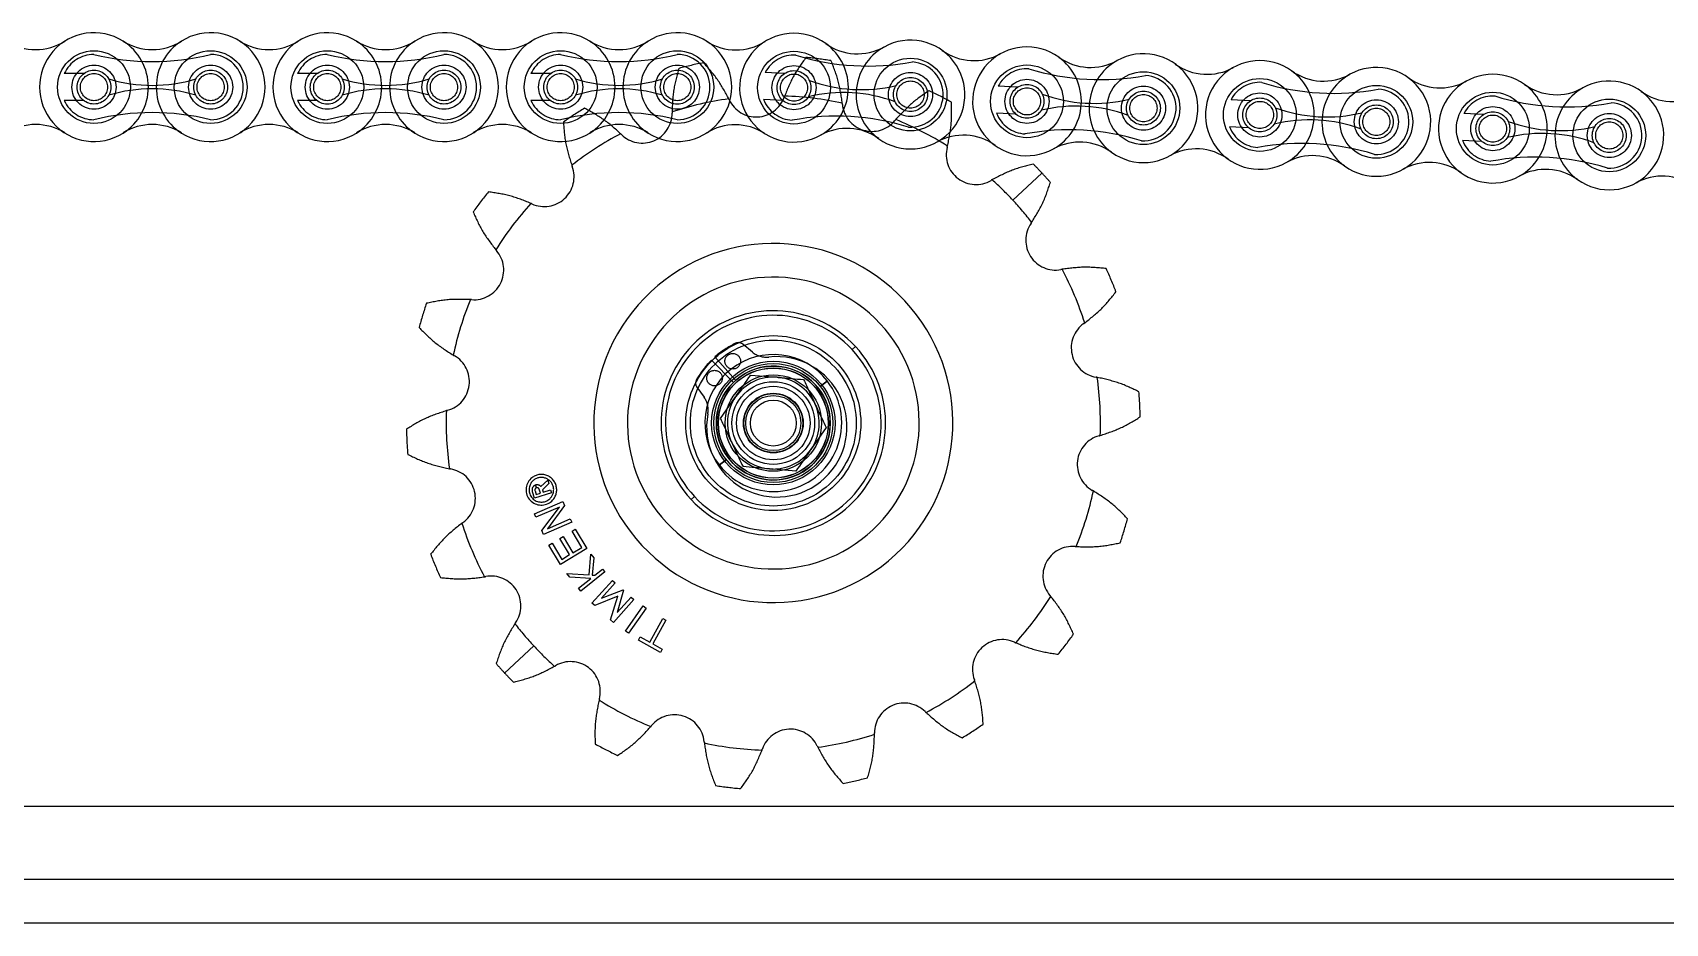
# Model space of a CAD drawing. Header units: metres. Extents: x 0 to 63075, y 0 to 44550.
# Drawn here: x 38921.4 to 39099.1, y 35022.3 to 35119.2 of the extents above; entities that cross this region are included whole.
import ezdxf

# ---------------------------------------------------------------- set-up
doc = ezdxf.new("R2010")
doc.units = ezdxf.units.M
doc.header["$LTSCALE"] = 75
doc.linetypes.add('HIDDEN2', pattern=[4.7625, 3.175, -1.5875])
for name, color, linetype in [('SDM', 7, 'Continuous'), ('SL4', 4, 'Continuous'), ('ST1', 7, 'HIDDEN2')]:
    doc.layers.add(name, color=color, linetype=linetype)

# ---------------------------------------------------------------- blocks, each defined once
blk = doc.blocks.new('A$Cf5e9a517')
at = {"layer": 'SL4'}
for p, q in [((2837.28, 1516.02), (2840.16, 1515.77)), ((2833.98, 1511.28), (2835.63, 1513.65)), ((2845.49, 1510.3), (2843.84, 1507.93)), ((2842.19, 1505.56), (2839.32, 1505.81)), ((2387.24, 1469.11), (3289.74, 1469.11)), ((3289.74, 1456.35), (2387.24, 1456.35))]:
    blk.add_line(p, q, dxfattribs=at)
for radius in [6, 3, 2.5]:
    blk.add_circle((2839.74, 1510.79), radius, dxfattribs=at)
for start, end in [(85.161, 145.161), (25.161, 85.161), (145.161, 205.161), (325.161, 25.161), (205.161, 265.161), (265.161, 325.161)]:
    blk.add_arc((2839.74, 1510.79), 5, start, end, dxfattribs=at)
for points, knots in [([(2835.63, 1513.65), (2835.67, 1513.7), (2836.23, 1514.5), (2836.78, 1515.29), (2837.28, 1516.02)], [0, 0, 0, 0, 0.070201, 1, 1, 1, 1]), ([(2840.16, 1515.77), (2840.23, 1515.77), (2841.2, 1515.68), (2842.15, 1515.6), (2843.04, 1515.53)], [0, 0, 0, 0, 0.070201, 1, 1, 1, 1]), ([(2843.04, 1515.53), (2843.14, 1515.31), (2843.54, 1514.46), (2843.95, 1513.57), (2844.26, 1512.92)], [0, 0, 0, 0, 0.257551, 1, 1, 1, 1]), ([(2844.26, 1512.92), (2844.37, 1512.68), (2844.79, 1511.79), (2845.19, 1510.93), (2845.49, 1510.3)], [0, 0, 0, 0, 0.268634, 1, 1, 1, 1]), ([(2833.98, 1511.28), (2834.09, 1511.06), (2834.49, 1510.21), (2834.9, 1509.32), (2835.21, 1508.66)], [0, 0, 0, 0, 0.257551, 1, 1, 1, 1]), ([(2835.21, 1508.66), (2835.32, 1508.43), (2835.74, 1507.54), (2836.14, 1506.68), (2836.44, 1506.05)], [0, 0, 0, 0, 0.268634, 1, 1, 1, 1]), ([(2843.84, 1507.93), (2843.8, 1507.88), (2843.25, 1507.08), (2842.7, 1506.29), (2842.19, 1505.56)], [0, 0, 0, 0, 0.070201, 1, 1, 1, 1]), ([(2839.32, 1505.81), (2839.25, 1505.81), (2838.28, 1505.9), (2837.32, 1505.98), (2836.44, 1506.05)], [0, 0, 0, 0, 0.070201, 1, 1, 1, 1])]:
    blk.add_open_spline(points, degree=3, knots=knots, dxfattribs=at)
at = {"layer": 'ST1'}
for p, q in [((2764.68, 1548.83), (2762.56, 1548.83)), ((2790.08, 1548.83), (2787.96, 1548.83)), ((2815.48, 1548.83), (2813.36, 1548.83)), ((2840.97, 1548.82), (2838.85, 1548.95)), ((2866.33, 1547.34), (2864.21, 1547.46)), ((2764.68, 1545.88), (2762.56, 1545.88)), ((2790.08, 1545.88), (2787.96, 1545.88)), ((2815.48, 1545.88), (2813.36, 1545.88)), ((2840.8, 1545.88), (2838.68, 1546)), ((2866.16, 1544.39), (2864.04, 1544.52)), ((2891.68, 1545.85), (2889.56, 1545.98)), ((2917.04, 1544.37), (2914.92, 1544.49)), ((2891.51, 1542.91), (2889.39, 1543.03)), ((2916.87, 1541.42), (2914.75, 1541.55)), ((2868.98, 1537.99), (2865.81, 1535.04)), ((2865.81, 1535.04), (2868.98, 1537.99)), ((2833.38, 1517.99), (2835.63, 1515.44)), ((2837.47, 1518.51), (2836.43, 1519.37)), ((2848.32, 1518.78), (2848.68, 1519.11)), ((2848.68, 1519.11), (2848.32, 1518.78)), ((2835.4, 1515.22), (2833.02, 1517.65)), ((2831.42, 1514.71), (2832.2, 1513.61)), ((2845.62, 1515.37), (2844.85, 1514.77)), ((2844.85, 1514.77), (2845.62, 1515.37)), ((2834.63, 1506.81), (2833.86, 1506.21)), ((2833.86, 1506.21), (2834.63, 1506.81)), ((2813.96, 1503.74), (2813.86, 1504.04)), ((2813.86, 1504.04), (2813.95, 1503.74)), ((2814.4, 1503.16), (2814.26, 1503.58)), ((2814.45, 1503.87), (2815.19, 1504.59)), ((2815.31, 1504.21), (2814.61, 1503.52)), ((2815.19, 1504.59), (2815.31, 1504.21)), ((2813.73, 1502.61), (2813.51, 1503.31)), ((2815.59, 1503.21), (2813.73, 1502.61)), ((2813.74, 1500.92), (2816.82, 1502.25)), ((2813.8, 1503.43), (2813.93, 1503.01)), ((2813.93, 1503.01), (2814.4, 1503.16)), ((2814.61, 1503.52), (2814.69, 1503.26)), ((2814.69, 1503.26), (2815.49, 1503.52)), ((2817, 1501.83), (2815.15, 1499.29)), ((2815.49, 1503.52), (2815.59, 1503.21)), ((2816.82, 1502.25), (2817, 1501.83)), ((2830.79, 1502.47), (2831.15, 1502.8)), ((2831.15, 1502.8), (2830.79, 1502.47)), ((2813.9, 1500.56), (2813.74, 1500.92)), ((2816.45, 1501.65), (2813.9, 1500.56)), ((2814.53, 1499.1), (2816.45, 1501.65)), ((2817.79, 1499.99), (2814.72, 1498.67)), ((2815.15, 1499.29), (2817.63, 1500.36)), ((2817.63, 1500.36), (2817.79, 1499.99)), ((2814.72, 1498.67), (2814.53, 1499.1)), ((2816.51, 1498.23), (2816.86, 1498.44)), ((2817.57, 1496.47), (2816.51, 1498.23)), ((2816.86, 1498.44), (2817.93, 1496.68)), ((2817.83, 1499.02), (2818.18, 1499.24)), ((2818.89, 1497.26), (2817.83, 1499.02)), ((2818.18, 1499.24), (2819.45, 1497.13)), ((2815.31, 1497.51), (2815.66, 1497.72)), ((2816.58, 1495.4), (2815.31, 1497.51)), ((2815.66, 1497.72), (2816.72, 1495.96)), ((2819.45, 1497.13), (2816.58, 1495.4)), ((2816.72, 1495.96), (2817.57, 1496.47)), ((2817.93, 1496.68), (2818.89, 1497.26)), ((2819.69, 1494.26), (2819.88, 1496.51)), ((2819.88, 1496.51), (2820.19, 1496.12)), ((2820.19, 1496.12), (2820.03, 1494.23)), ((2820.31, 1494.22), (2821.16, 1494.9)), ((2821.16, 1494.9), (2821.41, 1494.59)), ((2817.27, 1494.42), (2819.69, 1494.26)), ((2817.58, 1494.03), (2817.27, 1494.42)), ((2819.88, 1493.88), (2817.58, 1494.03)), ((2818.55, 1492.81), (2819.88, 1493.88)), ((2821.41, 1494.59), (2818.8, 1492.5)), ((2820, 1491.18), (2822.24, 1493.67)), ((2820.03, 1494.23), (2820.31, 1494.22)), ((2822.53, 1493.4), (2821.02, 1491.72)), ((2822.24, 1493.67), (2822.53, 1493.4)), ((2818.8, 1492.5), (2818.55, 1492.81)), ((2820.3, 1490.92), (2820, 1491.18)), ((2822.81, 1491.97), (2820.3, 1490.92)), ((2821.02, 1491.72), (2823.38, 1492.64)), ((2822.03, 1489.36), (2822.81, 1491.97)), ((2824.57, 1491.58), (2822.33, 1489.09)), ((2823.42, 1492.61), (2822.75, 1490.16)), ((2822.75, 1490.16), (2824.27, 1491.85)), ((2823.38, 1492.64), (2823.42, 1492.61)), ((2824.27, 1491.85), (2824.57, 1491.58)), ((2822.33, 1489.09), (2822.03, 1489.36)), ((2823.65, 1488.15), (2825.57, 1490.89)), ((2825.9, 1490.66), (2823.98, 1487.92)), ((2825.57, 1490.89), (2825.9, 1490.66)), ((2826.28, 1486.96), (2827.7, 1489.53)), ((2828.05, 1489.33), (2826.63, 1486.77)), ((2827.7, 1489.53), (2828.05, 1489.33)), ((2823.98, 1487.92), (2823.65, 1488.15)), ((2813.66, 1486.54), (2810.49, 1483.59)), ((2810.49, 1483.59), (2813.66, 1486.54)), ((2825.06, 1487.17), (2825.26, 1487.53)), ((2827.45, 1485.84), (2825.06, 1487.17)), ((2825.26, 1487.53), (2826.28, 1486.96)), ((2826.63, 1486.77), (2827.65, 1486.2)), ((2827.65, 1486.2), (2827.45, 1485.84)), ((2339.74, 1469.11), (3339.74, 1469.11)), ((3339.74, 1461.11), (2339.74, 1461.11))]:
    blk.add_line(p, q, dxfattribs=at)
for centre, radius in [((2765.79, 1547.35), 3.96), ((2765.79, 1547.35), 2.4), ((2778.49, 1547.35), 3.96), ((2778.49, 1547.35), 2.4), ((2791.19, 1547.35), 3.96), ((2791.19, 1547.35), 2.4), ((2803.89, 1547.35), 3.96), ((2803.89, 1547.35), 2.4), ((2816.59, 1547.35), 3.96), ((2816.59, 1547.35), 2.4), ((2829.29, 1547.35), 3.96), ((2829.29, 1547.35), 2.4), ((2841.99, 1547.29), 3.96), ((2854.67, 1546.54), 3.96), ((2867.35, 1545.8), 3.96), ((2765.79, 1547.35), 1.84), ((2765.79, 1547.35), 1.48), ((2778.49, 1547.35), 1.84), ((2778.49, 1547.35), 1.48), ((2791.19, 1547.35), 1.85), ((2791.19, 1547.35), 1.48), ((2803.89, 1547.35), 1.84), ((2803.89, 1547.35), 1.48), ((2816.59, 1547.35), 1.84), ((2816.59, 1547.35), 1.48), ((2829.29, 1547.35), 1.85), ((2829.29, 1547.35), 1.48), ((2841.99, 1547.29), 2.4), ((2841.99, 1547.29), 1.85), ((2841.99, 1547.29), 1.48), ((2854.67, 1546.54), 2.4), ((2854.67, 1546.54), 1.85), ((2854.67, 1546.54), 1.48), ((2867.35, 1545.8), 2.4), ((2880.03, 1545.06), 3.96), ((2892.7, 1544.32), 3.96), ((2867.35, 1545.8), 1.84), ((2867.35, 1545.8), 1.48), ((2880.03, 1545.06), 2.4), ((2880.03, 1545.06), 1.84), ((2880.03, 1545.06), 1.48), ((2892.7, 1544.32), 2.4), ((2905.38, 1543.57), 3.96), ((2918.06, 1542.83), 3.96), ((2892.7, 1544.32), 1.85), ((2892.7, 1544.32), 1.48), ((2905.38, 1543.57), 2.4), ((2905.38, 1543.57), 1.84), ((2905.38, 1543.57), 1.48), ((2918.06, 1542.83), 2.4), ((2918.06, 1542.83), 1.84), ((2930.74, 1542.09), 3.96), ((2930.74, 1542.09), 2.4), ((2918.06, 1542.83), 1.48), ((2930.74, 1542.09), 1.85), ((2930.74, 1542.09), 1.48), ((2839.74, 1510.79), 9.52), ((2839.74, 1510.79), 9.03), ((2835.32, 1517.52), 0.85), ((2833.34, 1515.68), 0.85), ((2839.74, 1510.79), 6.72), ((2839.74, 1510.79), 6.72), ((2839.74, 1510.79), 6.48), ((2839.74, 1510.79), 6.2), ((2839.74, 1510.79), 5.98), ((2839.74, 1510.79), 5.25), ((2839.74, 1510.79), 5.25), ((2839.74, 1510.79), 4.5), ((2839.74, 1510.79), 4), ((2839.74, 1510.79), 3.25), ((2839.74, 1510.79), 3.25), ((2839.74, 1510.79), 3.2)]:
    blk.add_circle(centre, radius, dxfattribs=at)
for centre, radius, start, end in [((2759.44, 1557.35), 5.92, 237.5667, 302.4333), ((2765.79, 1547.35), 5.92, 57.5667, 302.4333), ((2772.14, 1557.35), 5.92, 237.5667, 302.4333), ((2765.79, 1547.35), 5.92, 302.4333, 57.5667), ((2778.49, 1547.35), 5.92, 122.4333, 237.5667), ((2778.49, 1547.35), 5.92, 237.5667, 122.4333), ((2784.84, 1557.35), 5.92, 237.5667, 302.4333), ((2791.19, 1547.35), 5.92, 57.5667, 302.4333), ((2797.54, 1557.35), 5.92, 237.5667, 302.4333), ((2791.19, 1547.35), 5.92, 302.4333, 57.5667), ((2803.89, 1547.35), 5.92, 122.4333, 237.5667), ((2803.89, 1547.35), 5.92, 237.5667, 122.4333), ((2810.24, 1557.35), 5.92, 237.5667, 302.4333), ((2816.59, 1547.35), 5.92, 57.5667, 302.4333), ((2822.94, 1557.35), 5.92, 237.5667, 302.4333), ((2816.59, 1547.35), 5.92, 302.4333, 57.5667), ((2829.29, 1547.35), 5.92, 122.4334, 237.5666), ((2829.29, 1547.35), 5.92, 237.5667, 122.4333), ((2835.69, 1557.31), 5.92, 237.2541, 302.1207), ((2841.99, 1547.29), 5.92, 54.215, 299.0816), ((2841.99, 1547.29), 5.92, 299.0816, 54.2151), ((2848.91, 1556.89), 5.92, 234.215, 299.0816), ((2854.67, 1546.54), 5.92, 119.0816, 234.2151), ((2854.67, 1546.54), 5.92, 234.215, 119.0816), ((2867.35, 1545.8), 5.92, 54.215, 299.0816), ((2765.79, 1547.35), 3.55, 90, 155.4466), ((2772.14, 1576.45), 26.32, 256.0401, 283.9599), ((2778.49, 1547.35), 3.55, 270, 90), ((2791.19, 1547.35), 3.55, 90, 155.4466), ((2797.54, 1576.45), 26.32, 256.0401, 283.9599), ((2803.89, 1547.35), 3.55, 270, 90), ((2816.59, 1547.35), 3.55, 90, 155.4466), ((2822.94, 1576.45), 26.32, 256.0401, 283.9599), ((2829.29, 1547.35), 3.55, 270, 90), ((2839.74, 1510.79), 39.94, 100.9565, 104.8924), ((2841.99, 1547.29), 3.55, 86.6483, 152.095), ((2850.03, 1575.96), 26.32, 252.6885, 280.6082), ((2839.74, 1510.79), 39.94, 80.9565, 84.8924), ((2854.67, 1546.54), 3.55, 266.6483, 86.6483), ((2861.59, 1556.15), 5.92, 234.215, 299.0816), ((2867.35, 1545.8), 5.92, 299.0816, 54.2151), ((2874.27, 1555.41), 5.92, 234.215, 299.0816), ((2880.03, 1545.06), 5.92, 119.0816, 234.2151), ((2880.03, 1545.06), 5.92, 234.215, 119.0816), ((2886.95, 1554.66), 5.92, 234.215, 299.0816), ((2892.7, 1544.32), 5.92, 54.215, 299.0816), ((2772.14, 1563.71), 16.17, 252.993, 287.007), ((2797.54, 1563.71), 16.17, 252.993, 287.007), ((2822.94, 1563.71), 16.17, 252.993, 287.007), ((2849.29, 1563.24), 16.17, 249.6413, 283.6553), ((2867.35, 1545.8), 3.55, 86.6483, 152.095), ((2875.39, 1574.48), 26.32, 252.6885, 280.6082), ((2880.03, 1545.06), 3.55, 266.6483, 86.6483), ((2892.7, 1544.32), 5.92, 299.0816, 54.2151), ((2899.63, 1553.92), 5.92, 234.215, 299.0816), ((2905.38, 1543.57), 5.92, 119.0816, 234.2151), ((2905.38, 1543.57), 5.92, 234.215, 119.0816), ((2912.31, 1553.18), 5.92, 234.215, 299.0816), ((2918.06, 1542.83), 5.92, 54.215, 299.0816), ((2930.74, 1542.09), 5.92, 234.215, 119.0816), ((2772.14, 1531), 16.17, 72.993, 107.007), ((2797.54, 1531), 16.17, 72.993, 107.007), ((2822.94, 1531), 16.17, 72.993, 107.007), ((2837.87, 1547.34), 3.24, 205.4245, 340.4245), ((2855.42, 1541.1), 15.39, 159.9422, 160.4245), ((2839.74, 1510.79), 35.61, 77.8251, 88.0238), ((2839.74, 1510.79), 35.61, 77.8251, 88.0238), ((2847.37, 1530.59), 16.17, 69.6413, 103.6553), ((2839.74, 1510.79), 39.94, 60.9565, 64.8924), ((2874.64, 1561.75), 16.17, 249.6413, 283.6553), ((2892.7, 1544.32), 3.55, 86.6483, 152.095), ((2900.74, 1572.99), 26.32, 252.6885, 280.6082), ((2905.38, 1543.57), 3.55, 266.6483, 86.6483), ((2918.06, 1542.83), 3.55, 86.6483, 152.095), ((2926.1, 1571.51), 26.32, 252.6885, 280.6082), ((2918.06, 1542.83), 5.92, 299.0816, 54.2151), ((2924.98, 1552.44), 5.92, 234.215, 299.0816), ((2930.74, 1542.09), 5.92, 119.0816, 234.2151), ((2937.66, 1551.69), 5.92, 234.215, 299.0816), ((2765.79, 1547.35), 3.55, 204.5534, 270), ((2772.14, 1518.26), 26.32, 76.0401, 103.9599), ((2791.19, 1547.35), 3.55, 204.5534, 270), ((2797.54, 1518.26), 26.32, 76.0401, 103.9599), ((2816.59, 1547.35), 3.55, 204.5534, 270), ((2822.94, 1518.26), 26.32, 76.0401, 103.9599), ((2839.74, 1510.79), 39.94, 120.9565, 124.8924), ((2825.48, 1544.5), 3.24, 225.4245, 0.4245), ((2839.74, 1510.79), 35.61, 97.8251, 108.0238), ((2839.74, 1510.79), 35.61, 97.8251, 108.0238), ((2844.11, 1544.63), 15.39, 179.9422, 180.4245), ((2821.05, 1539.34), 15.39, 25.4245, 25.9068), ((2841.99, 1547.29), 3.55, 201.2017, 266.6483), ((2831.94, 1544.01), 15.39, 5.4245, 5.9068), ((2850.48, 1545.77), 3.24, 185.4245, 320.4245), ((2867.35, 1545.8), 3.55, 201.2017, 266.6483), ((2872.73, 1529.11), 16.17, 69.6413, 103.6553), ((2900, 1560.27), 16.17, 249.6413, 283.6553), ((2930.74, 1542.09), 3.55, 266.6483, 86.6483), ((2759.44, 1537.36), 5.92, 57.5667, 122.4333), ((2772.14, 1537.36), 5.92, 57.5667, 122.4333), ((2784.84, 1537.36), 5.92, 57.5667, 122.4333), ((2797.54, 1537.36), 5.92, 57.5667, 122.4333), ((2810.24, 1537.36), 5.92, 57.5667, 122.4333), ((2822.94, 1537.36), 5.92, 57.5667, 122.4333), ((2835.59, 1537.33), 5.92, 57.2541, 122.1207), ((2846.63, 1517.87), 26.32, 72.6885, 100.6082), ((2847.75, 1536.94), 5.92, 54.215, 119.0816), ((2864.84, 1533.91), 15.39, 139.9422, 140.4245), ((2839.74, 1510.79), 35.61, 57.8251, 68.0238), ((2839.74, 1510.79), 35.61, 57.8251, 68.0238), ((2871.98, 1516.38), 26.32, 72.6885, 100.6082), ((2892.7, 1544.32), 3.55, 201.2017, 266.6483), ((2898.09, 1527.62), 16.17, 69.6413, 103.6553), ((2925.36, 1558.78), 16.17, 249.6413, 283.6553), ((2839.74, 1510.79), 35.61, 117.8251, 128.0238), ((2839.74, 1510.79), 35.61, 117.8251, 128.0238), ((2812.41, 1531.23), 15.39, 45.4245, 45.9068), ((2860.42, 1536.2), 5.92, 54.215, 119.0816), ((2843.77, 1544.68), 15.39, 345.4245, 345.9068), ((2873.1, 1535.45), 5.92, 54.215, 119.0816), ((2897.34, 1514.9), 26.32, 72.6885, 100.6082), ((2918.06, 1542.83), 3.55, 201.2017, 266.6483), ((2923.44, 1526.14), 16.17, 69.6413, 103.6553), ((2861.8, 1539.99), 3.24, 165.4245, 300.4245), ((2885.78, 1534.71), 5.92, 54.215, 119.0816), ((2898.46, 1533.97), 5.92, 54.215, 119.0816), ((2911.14, 1533.23), 5.92, 54.215, 119.0816), ((2922.7, 1513.41), 26.32, 72.6885, 100.6082), ((2814.81, 1537.59), 3.24, 245.4245, 20.4245), ((2832.27, 1544.09), 15.39, 199.9422, 200.4245), ((2839.74, 1510.79), 39.94, 42.9245, 44.8924), ((2839.74, 1510.79), 39.94, 40.9565, 42.9245), ((2923.81, 1532.48), 5.92, 54.215, 119.0816), ((2936.49, 1531.74), 5.92, 54.215, 119.0816), ((2839.74, 1510.79), 39.94, 140.9565, 144.8924), ((2871.23, 1523.93), 15.39, 119.9422, 120.4245), ((2839.74, 1510.79), 35.61, 42.9245, 48.0238), ((2839.74, 1510.79), 35.61, 42.9245, 48.0238), ((2839.74, 1510.79), 35.61, 137.8251, 148.0238), ((2839.74, 1510.79), 35.61, 137.8251, 148.0238), ((2807.07, 1520.65), 15.39, 65.4245, 65.9068), ((2839.74, 1510.79), 35.61, 37.8251, 42.9245), ((2839.74, 1510.79), 35.61, 37.8251, 42.9245), ((2870.46, 1530.68), 3.24, 145.4245, 280.4245), ((2855.12, 1541.25), 15.39, 325.4245, 325.9068), ((2839.74, 1510.79), 19.54, 42.9245, 222.9245), ((2807.15, 1527.45), 3.24, 265.4245, 40.4245), ((2821.33, 1539.53), 15.39, 219.9422, 220.4245), ((2839.74, 1510.79), 15.88, 42.9245, 222.9245), ((2873.83, 1512.36), 15.39, 99.9422, 100.4245), ((2839.74, 1510.79), 35.61, 17.8251, 28.0238), ((2839.74, 1510.79), 35.61, 17.8251, 28.0238), ((2839.74, 1510.79), 39.94, 20.9565, 24.8924), ((2839.74, 1510.79), 39.94, 160.9565, 164.8924), ((2839.74, 1510.79), 35.61, 157.8251, 168.0238), ((2839.74, 1510.79), 35.61, 157.8251, 168.0238), ((2805.67, 1508.88), 15.39, 85.4245, 85.9068), ((2839.74, 1510.79), 19.54, 222.9245, 42.9245), ((2839.74, 1510.79), 12.22, 42.9245, 222.9245), ((2839.74, 1510.79), 11.73, 42.9245, 222.9245), ((2839.74, 1510.79), 11.73, 42.9245, 222.9245), ((2839.74, 1510.79), 15.88, 222.9245, 42.9245), ((2875.41, 1518.98), 3.24, 125.4245, 260.4245), ((2864.61, 1534.16), 15.39, 305.4245, 305.9068), ((2835.95, 1518.79), 0.75, 50.4245, 115.3147), ((2803.42, 1515.3), 3.24, 285.4245, 60.4245), ((2812.61, 1531.5), 15.39, 239.9422, 240.4245), ((2839.74, 1510.79), 12.22, 222.9245, 42.9245), ((2839.74, 1510.79), 11.73, 222.9245, 42.9245), ((2839.74, 1510.79), 11.73, 222.9245, 42.9245), ((2839.74, 1510.79), 7.45, 37.9245, 217.9245), ((2839.74, 1510.79), 7.45, 37.9245, 217.9245), ((2840.12, 1510.38), 7.64, 169.4309, 96.418), ((2839.74, 1510.79), 9.6, 115.3147, 131.4322), ((2838.99, 1520.36), 2.4, 230.4245, 276.418), ((2839.74, 1510.79), 9.6, 134.4167, 150.5343), ((2839.74, 1510.79), 6.2, 134.4167, 131.4322), ((2832.03, 1515.14), 0.75, 150.5343, 215.4245), ((2839.74, 1510.79), 7.45, 217.9245, 37.9245), ((2839.74, 1510.79), 7.45, 217.9245, 37.9245), ((2872.31, 1500.61), 15.39, 79.9422, 80.4245), ((2839.74, 1510.79), 35.61, 357.8251, 8.0238), ((2839.74, 1510.79), 35.61, 357.8251, 8.0238), ((2830.25, 1512.22), 2.4, 349.4309, 35.4245), ((2839.74, 1510.79), 39.94, 0.9565, 4.8924), ((2839.74, 1510.79), 35.61, 177.8251, 188.0238), ((2839.74, 1510.79), 35.61, 177.8251, 188.0238), ((2808.37, 1497.34), 15.39, 105.4245, 105.9068), ((2839.74, 1510.79), 39.94, 180.9565, 184.8924), ((2876.06, 1506.28), 3.24, 105.4245, 240.4245), ((2871.1, 1524.24), 15.39, 285.4245, 285.9068), ((2807.17, 1520.97), 15.39, 259.9422, 260.4245), ((2804.07, 1502.6), 3.24, 305.4245, 80.4245), ((2814.49, 1503.53), 1.67, 132.9245, 312.9245), ((2814.49, 1503.53), 1.34, 132.9245, 312.9245), ((2814.49, 1503.53), 1.67, 312.9245, 132.9245), ((2814.03, 1503.51), 0.558, 108.0502, 200.999), ((2814.49, 1503.53), 1.34, 312.9245, 132.9245), ((2814.03, 1503.51), 0.245, 108.6212, 198.9511), ((2814.03, 1503.51), 0.558, 40.305, 107.1543), ((2814.03, 1503.51), 0.245, 17.6199, 106.5667), ((2839.74, 1510.79), 35.61, 337.8251, 348.0238), ((2839.74, 1510.79), 35.61, 337.8251, 348.0238), ((2866.86, 1490.08), 15.39, 59.9422, 60.4245), ((2839.74, 1510.79), 39.94, 340.9565, 344.8924), ((2814.87, 1487.42), 15.39, 125.4245, 125.9068), ((2839.74, 1510.79), 35.61, 197.8251, 208.0238), ((2839.74, 1510.79), 35.61, 197.8251, 208.0238), ((2839.74, 1510.79), 39.94, 200.9565, 204.8924), ((2872.32, 1494.13), 3.24, 85.4245, 220.4245), ((2873.81, 1512.7), 15.39, 265.4245, 265.9068), ((2805.65, 1509.22), 15.39, 279.9422, 280.4245), ((2809.02, 1490.9), 3.24, 325.4245, 100.4245), ((2839.74, 1510.79), 35.61, 317.8251, 328.0238), ((2839.74, 1510.79), 35.61, 317.8251, 328.0238), ((2858.14, 1482.05), 15.39, 39.9422, 40.4245), ((2824.36, 1480.33), 15.39, 145.4245, 145.9068), ((2839.74, 1510.79), 35.61, 217.8251, 222.9245), ((2839.74, 1510.79), 35.61, 217.8251, 222.9245), ((2839.74, 1510.79), 39.94, 320.9565, 324.8924), ((2839.74, 1510.79), 35.61, 222.9245, 228.0238), ((2839.74, 1510.79), 35.61, 222.9245, 228.0238), ((2864.66, 1483.99), 3.24, 65.4245, 200.4245), ((2872.41, 1500.93), 15.39, 245.4245, 245.9068), ((2839.74, 1510.79), 39.94, 220.9565, 222.9245), ((2808.24, 1497.65), 15.39, 299.9422, 300.4245), ((2817.67, 1481.59), 3.24, 345.4245, 120.4245), ((2839.74, 1510.79), 39.94, 222.9245, 224.8924), ((2839.74, 1510.79), 35.61, 297.8251, 308.0238), ((2839.74, 1510.79), 35.61, 297.8251, 308.0238), ((2847.2, 1477.49), 15.39, 19.9422, 20.4245), ((2835.7, 1476.9), 15.39, 165.4245, 165.9068), ((2839.74, 1510.79), 35.61, 237.8251, 248.0238), ((2839.74, 1510.79), 35.61, 237.8251, 248.0238), ((2828.99, 1475.81), 3.24, 5.4245, 140.4245), ((2853.99, 1477.08), 3.24, 45.4245, 180.4245), ((2867.07, 1490.35), 15.39, 225.4245, 225.9068), ((2814.63, 1487.67), 15.39, 319.9422, 320.4245), ((2841.6, 1474.24), 3.24, 25.4245, 160.4245), ((2839.74, 1510.79), 35.61, 277.8251, 288.0238), ((2839.74, 1510.79), 35.61, 277.8251, 288.0238), ((2835.36, 1476.95), 15.39, 359.9422, 0.4245), ((2839.74, 1510.79), 39.94, 300.9565, 304.8924), ((2839.74, 1510.79), 39.94, 240.9565, 244.8924), ((2847.54, 1477.57), 15.39, 185.4245, 185.9068), ((2839.74, 1510.79), 35.61, 257.8251, 268.0238), ((2839.74, 1510.79), 35.61, 257.8251, 268.0238), ((2824.05, 1480.48), 15.39, 339.9422, 340.4245), ((2858.43, 1482.24), 15.39, 205.4245, 205.9068), ((2839.74, 1510.79), 39.94, 280.9565, 284.8924), ((2839.74, 1510.79), 39.94, 260.9565, 264.8924)]:
    blk.add_arc(centre, radius, start, end, dxfattribs=at)
for points, knots in [([(2834.89, 1546.07), (2834.5, 1546.79), (2833.73, 1548.23), (2832.67, 1549.41), (2832.15, 1550)], [0, 0, 0, 0, 0.499427, 1, 1, 1, 1]), ([(2843.29, 1550.57), (2842.83, 1549.93), (2841.9, 1548.65), (2841.28, 1547.13), (2840.97, 1546.38)], [0, 0, 0, 0, 0.500529, 1, 1, 1, 1]), ([(2847.25, 1545.6), (2847.13, 1546.41), (2846.89, 1548.03), (2846.31, 1549.5), (2846.02, 1550.23)], [0, 0, 0, 0, 0.49948, 1, 1, 1, 1]), ([(2829.47, 1549.39), (2829.26, 1548.63), (2828.82, 1547.1), (2828.75, 1545.47), (2828.72, 1544.65)], [0, 0, 0, 0, 0.500514, 1, 1, 1, 1]), ([(2856.68, 1546.96), (2856.03, 1546.51), (2854.72, 1545.62), (2853.62, 1544.41), (2853.06, 1543.81)], [0, 0, 0, 0, 0.500152, 1, 1, 1, 1]), ([(2823.12, 1542.28), (2822.51, 1542.82), (2821.28, 1543.91), (2819.89, 1544.67), (2819.19, 1545.04)], [0, 0, 0, 0, 0.499098, 1, 1, 1, 1]), ([(2858.7, 1540.93), (2858.86, 1541.73), (2859.2, 1543.33), (2859.15, 1544.92), (2859.13, 1545.71)], [0, 0, 0, 0, 0.499459, 1, 1, 1, 1]), ([(2816.89, 1543.55), (2816.95, 1542.76), (2817.06, 1541.18), (2817.56, 1539.62), (2817.8, 1538.84)], [0, 0, 0, 0, 0.500261, 1, 1, 1, 1]), ([(2868.03, 1538.98), (2867.27, 1538.79), (2865.73, 1538.4), (2864.28, 1537.64), (2863.55, 1537.26)], [0, 0, 0, 0, 0.500133, 1, 1, 1, 1]), ([(2813.35, 1534.7), (2812.59, 1535), (2811.07, 1535.61), (2809.5, 1535.83), (2808.72, 1535.95)], [0, 0, 0, 0, 0.499419, 1, 1, 1, 1]), ([(2867.86, 1532.63), (2868.29, 1533.32), (2869.15, 1534.72), (2869.65, 1536.22), (2869.9, 1536.97)], [0, 0, 0, 0, 0.4990975, 1, 1, 1, 1]), ([(2807.06, 1533.76), (2807.39, 1533.04), (2808.03, 1531.59), (2809.03, 1530.3), (2809.53, 1529.65)], [0, 0, 0, 0, 0.5001333, 1, 1, 1, 1]), ([(2875.97, 1527.6), (2875.18, 1527.68), (2873.61, 1527.84), (2871.98, 1527.63), (2871.17, 1527.52)], [0, 0, 0, 0, 0.500534, 1, 1, 1, 1]), ([(2873.64, 1521.69), (2874.28, 1522.2), (2875.56, 1523.21), (2876.54, 1524.45), (2877.04, 1525.07)], [0, 0, 0, 0, 0.499124, 1, 1, 1, 1]), ([(2806.76, 1524.23), (2805.95, 1524.25), (2804.31, 1524.3), (2802.76, 1523.98), (2801.98, 1523.82)], [0, 0, 0, 0, 0.499479, 1, 1, 1, 1]), ([(2801.18, 1521.2), (2801.73, 1520.63), (2802.83, 1519.5), (2804.21, 1518.62), (2804.91, 1518.18)], [0, 0, 0, 0, 0.500372, 1, 1, 1, 1]), ([(2879.53, 1514.2), (2878.82, 1514.54), (2877.4, 1515.23), (2875.8, 1515.58), (2875, 1515.76)], [0, 0, 0, 0, 0.5005125, 1, 1, 1, 1]), ([(2804.16, 1512.14), (2803.38, 1511.88), (2801.82, 1511.37), (2800.48, 1510.54), (2799.8, 1510.12)], [0, 0, 0, 0, 0.499464, 1, 1, 1, 1]), ([(2875.32, 1509.44), (2876.1, 1509.7), (2877.65, 1510.21), (2879, 1511.04), (2879.67, 1511.46)], [0, 0, 0, 0, 0.499464, 1, 1, 1, 1]), ([(2799.94, 1507.38), (2800.66, 1507.04), (2802.08, 1506.35), (2803.68, 1506), (2804.48, 1505.82)], [0, 0, 0, 0, 0.500513, 1, 1, 1, 1]), ([(2878.3, 1500.38), (2877.75, 1500.95), (2876.64, 1502.08), (2875.26, 1502.96), (2874.57, 1503.4)], [0, 0, 0, 0, 0.500372, 1, 1, 1, 1]), ([(2805.84, 1499.89), (2805.2, 1499.38), (2803.91, 1498.37), (2802.93, 1497.13), (2802.44, 1496.51)], [0, 0, 0, 0, 0.499124, 1, 1, 1, 1]), ([(2872.71, 1497.35), (2873.53, 1497.33), (2875.17, 1497.28), (2876.72, 1497.6), (2877.49, 1497.76)], [0, 0, 0, 0, 0.499479, 1, 1, 1, 1]), ([(2803.51, 1493.98), (2804.3, 1493.9), (2805.87, 1493.74), (2807.49, 1493.95), (2808.3, 1494.06)], [0, 0, 0, 0, 0.500533, 1, 1, 1, 1]), ([(2872.41, 1487.82), (2872.09, 1488.54), (2871.44, 1489.99), (2870.44, 1491.28), (2869.94, 1491.93)], [0, 0, 0, 0, 0.500133, 1, 1, 1, 1]), ([(2811.61, 1488.95), (2811.18, 1488.26), (2810.32, 1486.86), (2809.82, 1485.36), (2809.57, 1484.61)], [0, 0, 0, 0, 0.499098, 1, 1, 1, 1]), ([(2866.13, 1486.88), (2866.89, 1486.58), (2868.41, 1485.97), (2869.97, 1485.75), (2870.76, 1485.63)], [0, 0, 0, 0, 0.499419, 1, 1, 1, 1]), ([(2811.44, 1482.6), (2812.21, 1482.79), (2813.74, 1483.18), (2815.2, 1483.94), (2815.92, 1484.32)], [0, 0, 0, 0, 0.500133, 1, 1, 1, 1]), ([(2862.58, 1478.03), (2862.53, 1478.82), (2862.41, 1480.4), (2861.92, 1481.96), (2861.67, 1482.74)], [0, 0, 0, 0, 0.500261, 1, 1, 1, 1]), ([(2820.78, 1480.65), (2820.61, 1479.85), (2820.28, 1478.25), (2820.32, 1476.66), (2820.35, 1475.87)], [0, 0, 0, 0, 0.499459, 1, 1, 1, 1]), ([(2856.36, 1479.3), (2856.97, 1478.76), (2858.19, 1477.67), (2859.58, 1476.91), (2860.28, 1476.54)], [0, 0, 0, 0, 0.499098, 1, 1, 1, 1]), ([(2822.79, 1474.62), (2823.45, 1475.07), (2824.75, 1475.96), (2825.86, 1477.17), (2826.41, 1477.77)], [0, 0, 0, 0, 0.500152, 1, 1, 1, 1]), ([(2850, 1472.19), (2850.22, 1472.95), (2850.65, 1474.48), (2850.72, 1476.11), (2850.75, 1476.93)], [0, 0, 0, 0, 0.500514, 1, 1, 1, 1]), ([(2832.23, 1475.98), (2832.35, 1475.17), (2832.58, 1473.55), (2833.17, 1472.08), (2833.46, 1471.35)], [0, 0, 0, 0, 0.49948, 1, 1, 1, 1]), ([(2836.18, 1471.01), (2836.65, 1471.65), (2837.57, 1472.93), (2838.2, 1474.45), (2838.51, 1475.2)], [0, 0, 0, 0, 0.500529, 1, 1, 1, 1]), ([(2844.59, 1475.51), (2844.97, 1474.79), (2845.75, 1473.35), (2846.8, 1472.17), (2847.33, 1471.58)], [0, 0, 0, 0, 0.499427, 1, 1, 1, 1])]:
    blk.add_open_spline(points, degree=3, knots=knots, dxfattribs=at)

msp = doc.modelspace()

# ---------------------------------------------------------------- block references
at = {"layer": 'SDM'}
msp.add_blockref('A$Cf5e9a517', (36162.25, 33565.92), dxfattribs=at)

doc.saveas('drawing.dxf')
